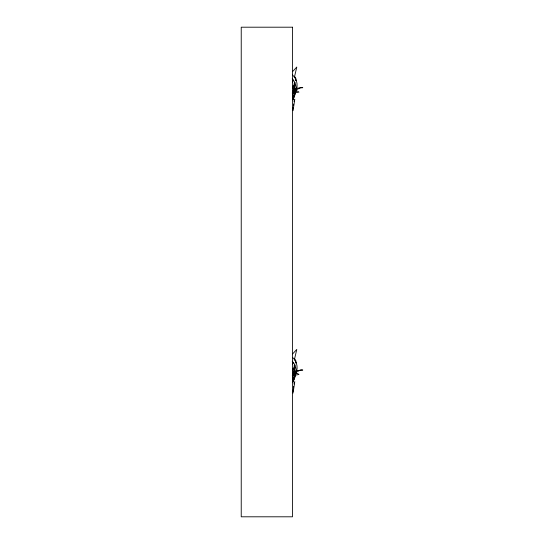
<?xml version="1.0" encoding="UTF-8"?>
<svg xmlns="http://www.w3.org/2000/svg" width="544" height="544" viewBox="0 0 544 544"><rect width="100%" height="100%" fill="white"/><g stroke="black" fill="none" stroke-linecap="round" stroke-linejoin="round"><path stroke-width="0.82" d="M292.516 92.854L292.529 90.698M292.516 375.217L292.529 373.062M293.053 85.966L292.998 88.312L294.005 91.025M293.053 368.329L292.998 370.675L294.005 373.388M292.862 99.198L292.59 94.697L294.542 91.215L294.909 88.352L293.366 93.466M292.862 381.562L292.59 377.06L294.542 373.578L294.909 370.722L293.366 375.829M295.773 80.668L295.868 78.329L294.746 76.616M295.773 363.032L295.868 360.692L294.746 358.979M292.937 97.811L293.216 95.336M293.685 91.208L294.44 84.599L294.148 83.035M292.937 380.181L293.216 377.699M293.685 373.572L294.44 366.962L294.148 365.398M292.93 98.58L293.386 95.22M293.957 91.011L294.964 84.993M292.93 380.943L293.386 377.584M293.957 373.374L294.964 367.356M292.978 109.004L293.209 107.365M293.447 105.726L293.678 104.088M294.025 101.626L294.256 99.987M292.978 391.367L293.209 389.728M293.447 388.09L293.678 386.451M294.025 383.996L294.256 382.35M293.046 110.711L294.794 99.192M293.046 393.074L294.794 381.555M296.698 88.516C297.908 83.803 296.364 78.173 292.556 75.065M296.698 370.879C297.908 366.166 296.364 360.536 292.556 357.435M293.128 99.314C296.337 92.582 297.983 84.68 292.237 78.866M293.128 381.677C296.337 374.945 297.983 367.044 292.237 361.23M293.175 99.409L296.446 89.291M293.175 381.772L296.446 371.654M294.27 77.758L296.8 67.028L292.658 71.509M294.27 360.121L296.8 349.398L292.658 353.872M292.856 87.4L294.964 82.627M292.856 369.764L294.964 364.99M292.468 82.212L293.529 79.968M292.468 364.582L293.529 362.331M292.849 96.839L294.44 93.745L294.345 91.773M292.849 379.202L294.44 376.108L294.345 374.136M292.794 92.67L293.454 91.474L299.894 87.917L301.043 87.482L302.77 87.686L296.378 88.284L292.257 92.97M292.794 375.04L293.454 373.844L299.894 370.28L301.043 369.845L302.77 370.049L296.378 370.648L292.257 375.333M294.882 92.813L298.948 92.14L297.486 91.059L294.338 91.467M294.882 375.176L298.948 374.503L297.486 373.422L294.338 373.83M292.461 99.715L293.039 99.715M292.461 382.085L293.039 382.085M295.562 79.043L296.011 80.437M295.562 361.406L296.011 362.8M292.509 27.2L241.23 27.2L241.23 516.8L292.509 516.8L292.509 27.2"/></g></svg>
